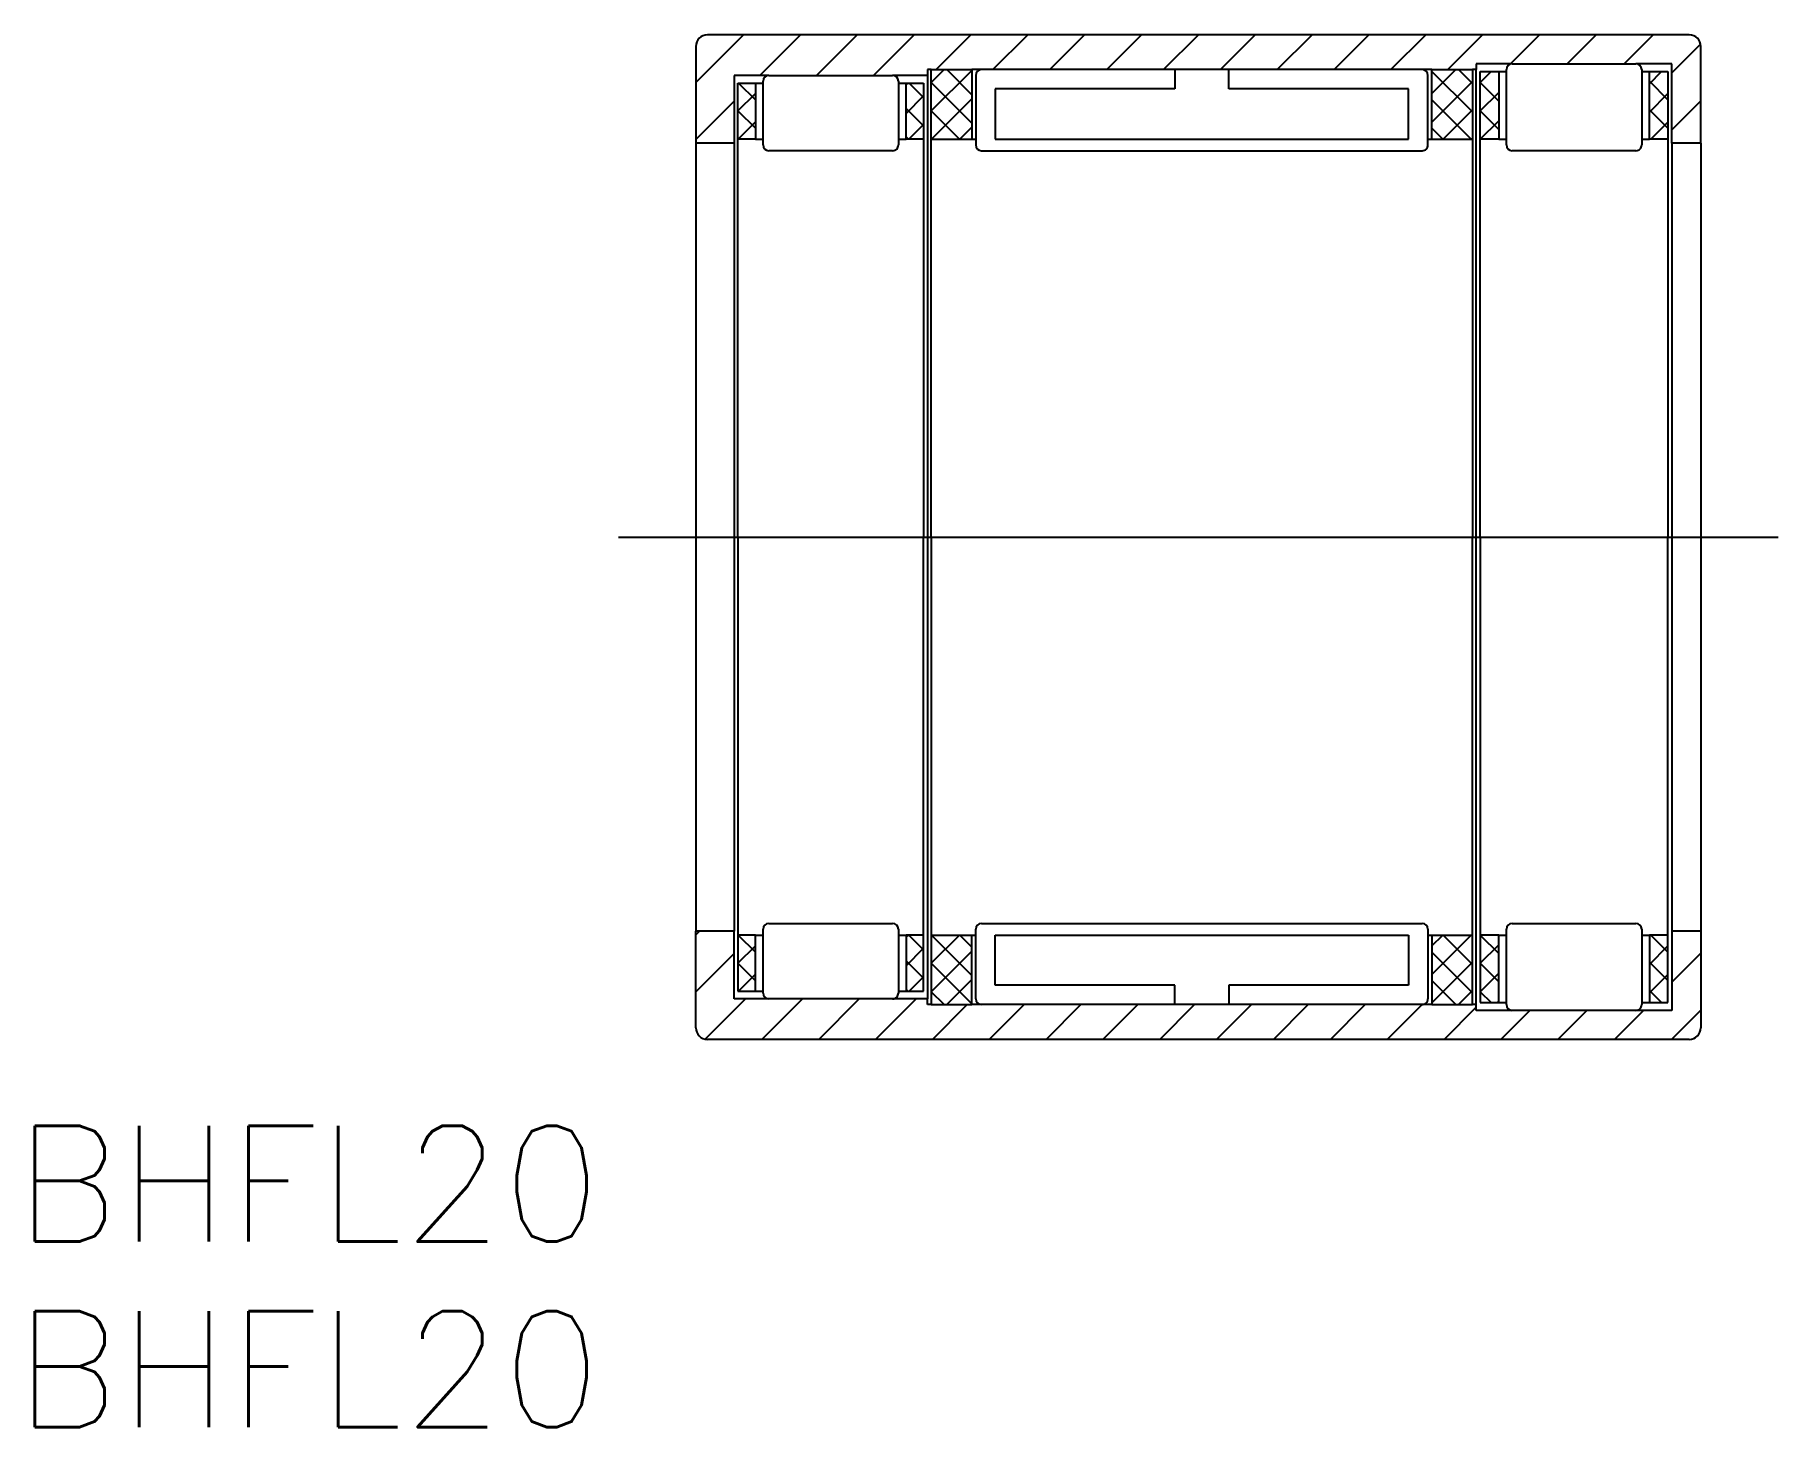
# Model space of a CAD drawing. Extents: x -17.1 to 28, y -23 to 13.
import ezdxf

# ---------------------------------------------------------------- set-up
doc = ezdxf.new("R2010")
doc.units = 0
doc.linetypes.add('CENTER', pattern=[50.8, 31.75, -6.35, 6.35, -6.35])
doc.linetypes.add('DASHED', pattern=[19.05, 12.7, -6.35])
doc.layers.get('0').update_dxf_attribs({"linetype": 'CONTINUOUS'})
doc.layers.add('CENTER', color=1, linetype='CENTER')
doc.styles.get("Standard").update_dxf_attribs({"font": 'txt.shx', "height": 3, "bigfont": 'bigfont.shx'})

msp = doc.modelspace()

# ---------------------------------------------------------------- linework, layer by layer
at = {"color": 3, "linetype": 'CONTINUOUS'}
for p, q in [((0, 11.766257), (1.233743, 13)), ((1.654525, 11.95), (2.704525, 13)), ((3.125307, 11.95), (4.175307, 13)), ((4.596089, 11.95), (5.646089, 13)), ((6.216872, 12.1), (7.116872, 13)), ((7.687654, 12.1), (8.587654, 13)), ((9.158436, 12.1), (10.058436, 13)), ((10.629218, 12.1), (11.529218, 13)), ((12.1, 12.1), (13, 13)), ((13.570782, 12.1), (14.470782, 13)), ((15.041564, 12.1), (15.941564, 13)), ((16.512346, 12.1), (17.412346, 13)), ((17.983128, 12.1), (18.883128, 13)), ((19.453911, 12.1), (20.353911, 13)), ((21.074693, 12.25), (21.824693, 13)), ((22.545475, 12.25), (23.295475, 13)), ((24.016257, 12.25), (24.766257, 13)), ((25.25, 12.012961), (25.994455, 12.757416)), ((1.106257, 11.75), (1.54, 11.316257)), ((5.44, 11.703911), (5.486089, 11.75)), ((5.518603, 11.75), (5.89, 11.378603)), ((6.09, 11.766257), (6.423743, 12.1)), ((6.09, 11.030866), (7.14, 12.080866)), ((7.14, 10.716257), (6.09, 11.766257)), ((7.14, 11.451648), (6.491648, 12.1)), ((19.04, 11.479218), (19.660782, 12.1)), ((20.09, 11.003296), (19.04, 12.053296)), ((19.04, 10.743827), (20.09, 11.793827)), ((20.09, 11.738687), (19.728687, 12.1)), ((20.29, 11.766257), (20.573743, 12.05)), ((20.29, 11.766257), (20.77, 11.286257)), ((20.741648, 12.05), (20.77, 12.021648)), ((24.67, 11.733911), (24.986089, 12.05)), ((24.67, 11.798603), (25.15, 11.318603)), ((0, 10.295475), (0.99, 11.285475)), ((1.09, 11.030866), (1.54, 11.480866)), ((5.44, 10.968519), (5.89, 11.418519)), ((6.094525, 10.3), (7.14, 11.345475)), ((20.057905, 10.3), (19.04, 11.317905)), ((20.29, 11.030866), (20.77, 11.510866)), ((24.67, 10.998519), (25.15, 11.478519)), ((25.25, 10.542179), (26, 11.292179)), ((1.09, 11.030866), (1.54, 10.580866)), ((5.44, 11.093212), (5.89, 10.643212)), ((6.820866, 10.3), (6.09, 11.030866)), ((19.331564, 10.3), (20.09, 11.058436)), ((20.29, 11.030866), (20.77, 10.550866)), ((24.67, 11.063212), (25.15, 10.583212)), ((1.094525, 10.3), (1.54, 10.745475)), ((5.506872, 10.3), (5.89, 10.683128)), ((6.829916, 10.3), (7.14, 10.610084)), ((19.322514, 10.3), (19.04, 10.582514)), ((20.294525, 10.3), (20.77, 10.775475)), ((24.706872, 10.3), (25.15, 10.743128)), ((5.44, 10.357821), (5.497821, 10.3)), ((20.066955, 10.3), (20.09, 10.323045)), ((24.67, 10.327821), (24.697821, 10.3)), ((0, -10.295475), (0.095475, -10.2)), ((1.094525, -10.3), (1.54, -10.745475)), ((5.44, -10.357821), (5.497821, -10.3)), ((5.506872, -10.3), (5.89, -10.683128)), ((6.09, -11.030866), (6.820866, -10.3)), ((7.14, -11.345475), (6.094525, -10.3)), ((7.14, -10.610084), (6.829916, -10.3)), ((19.04, -11.317905), (20.057905, -10.3)), ((19.04, -10.582514), (19.322514, -10.3)), ((20.09, -11.058436), (19.331564, -10.3)), ((20.09, -10.323045), (20.066955, -10.3)), ((20.294525, -10.3), (20.77, -10.775475)), ((24.67, -10.327821), (24.697821, -10.3)), ((24.706872, -10.3), (25.15, -10.743128)), ((0, -11.766257), (0.99, -10.776257)), ((1.09, -11.030866), (1.54, -10.580866)), ((5.44, -11.093212), (5.89, -10.643212)), ((6.09, -11.766257), (7.14, -10.716257)), ((20.09, -11.793827), (19.04, -10.743827)), ((20.29, -11.030866), (20.77, -10.550866)), ((24.67, -11.063212), (25.15, -10.583212)), ((25.25, -11.519553), (26, -10.769553)), ((1.09, -11.030866), (1.54, -11.480866)), ((5.44, -10.968519), (5.89, -11.418519)), ((7.14, -12.080866), (6.09, -11.030866)), ((19.04, -12.053296), (20.09, -11.003296)), ((20.29, -11.030866), (20.77, -11.510866)), ((24.67, -10.998519), (25.15, -11.478519)), ((1.106257, -11.75), (1.54, -11.316257)), ((5.44, -11.703911), (5.486089, -11.75)), ((5.518603, -11.75), (5.89, -11.378603)), ((6.491648, -12.1), (7.14, -11.451648)), ((19.660782, -12.1), (19.04, -11.479218)), ((20.29, -11.766257), (20.77, -11.286257)), ((24.67, -11.798603), (25.15, -11.318603)), ((0.242584, -12.994455), (1.287039, -11.95)), ((1.707821, -13), (2.757821, -11.95)), ((3.178603, -13), (4.228603, -11.95)), ((4.649385, -13), (5.699385, -11.95)), ((6.423743, -12.1), (6.09, -11.766257)), ((6.120167, -13), (7.020167, -12.1)), ((7.590949, -13), (8.490949, -12.1)), ((9.061732, -13), (9.961732, -12.1)), ((10.532514, -13), (11.432514, -12.1)), ((12.003296, -13), (12.903296, -12.1)), ((13.474078, -13), (14.374078, -12.1)), ((14.94486, -13), (15.84486, -12.1)), ((16.415642, -13), (17.315642, -12.1)), ((17.886424, -13), (18.786424, -12.1)), ((19.357206, -13), (20.19, -12.167206)), ((19.728687, -12.1), (20.09, -11.738687)), ((20.29, -11.766257), (20.573743, -12.05)), ((20.741648, -12.05), (20.77, -12.021648)), ((24.67, -11.733911), (24.986089, -12.05)), ((20.827988, -13), (21.577988, -12.25)), ((22.298771, -13), (23.048771, -12.25)), ((23.769553, -13), (24.519553, -12.25)), ((25.240335, -13), (26, -12.240335))]:
    msp.add_line(p, q, dxfattribs=at)
at = {"color": 7, "linetype": 'CONTINUOUS'}
for p, q in [((0, 12.7), (0, 10.2)), ((25.7, 13), (0.3, 13)), ((26, 10.2), (26, 12.7)), ((21.12, 12.25), (20.19, 12.25)), ((20.19, 12.25), (20.19, 12.1)), ((21.12, 12.25), (24.32, 12.25)), ((25.25, 12.25), (24.32, 12.25)), ((25.25, 10.2), (25.25, 12.25)), ((0.99, 11.95), (0.99, 10.2)), ((1.89, 11.95), (0.99, 11.95)), ((1.09, 0), (1.09, 11.75)), ((1.09, 10.3), (1.09, 11.75)), ((1.09, 11.75), (1.54, 11.75)), ((1.09, 11.75), (1.74, 11.75)), ((1.54, 11.75), (1.54, 10.3)), ((1.74, 10.15), (1.74, 11.8)), ((1.89, 11.95), (5.09, 11.95)), ((5.99, 11.95), (5.09, 11.95)), ((5.24, 11.8), (5.24, 10.15)), ((5.24, 11.75), (5.89, 11.75)), ((5.44, 10.3), (5.44, 11.75)), ((5.44, 11.75), (5.89, 11.75)), ((5.89, 11.75), (5.89, 0)), ((5.89, 11.75), (5.89, 10.3)), ((5.99, 12.1), (5.99, 11.95)), ((6.09, 12.1), (5.99, 12.1)), ((5.99, 11.95), (5.99, -11.95)), ((6.09, 0), (6.09, 12.1)), ((6.09, 10.3), (6.09, 12.1)), ((6.09, 12.1), (7.14, 12.1)), ((6.09, 12.1), (7.14, 12.1)), ((7.14, 12.1), (7.14, 10.3)), ((7.14, 12.1), (7.14, 10.3)), ((7.39, 12.1), (7.14, 12.1)), ((7.24, 11.95), (7.24, 10.15)), ((18.79, 12.1), (7.39, 12.1)), ((19.04, 12.1), (18.79, 12.1)), ((18.94, 10.15), (18.94, 11.95)), ((19.04, 10.3), (19.04, 12.1)), ((19.04, 10.3), (19.04, 12.1)), ((19.04, 12.1), (20.09, 12.1)), ((19.04, 12.1), (20.09, 12.1)), ((20.09, 12.1), (20.09, 0)), ((20.09, 12.1), (20.09, 10.3)), ((20.19, 12.1), (20.09, 12.1)), ((20.19, -12.1), (20.19, 12.1)), ((20.29, 0), (20.29, 12.05)), ((20.29, 12.05), (20.97, 12.05)), ((20.29, 10.3), (20.29, 12.05)), ((20.29, 12.05), (20.77, 12.05)), ((20.77, 12.05), (20.77, 10.3)), ((20.97, 10.15), (20.97, 12.1)), ((24.47, 12.1), (24.47, 10.15)), ((24.47, 12.05), (25.15, 12.05)), ((24.67, 10.3), (24.67, 12.05)), ((24.67, 12.05), (25.15, 12.05)), ((25.15, 12.05), (25.15, 0)), ((25.15, 12.05), (25.15, 10.3)), ((0, 10.2), (0, -10.2)), ((0.99, 10.2), (0, 10.2)), ((0.99, 10.2), (0.99, -10.2)), ((1.54, 10.3), (1.09, 10.3)), ((1.54, 10.3), (1.74, 10.3)), ((5.09, 10), (1.89, 10)), ((5.24, 10.3), (5.44, 10.3)), ((5.89, 10.3), (5.44, 10.3)), ((6.09, 10.3), (7.14, 10.3)), ((7.14, 10.3), (7.24, 10.3)), ((7.39, 10), (18.79, 10)), ((18.94, 10.3), (19.04, 10.3)), ((19.04, 10.3), (20.09, 10.3)), ((20.77, 10.3), (20.29, 10.3)), ((20.77, 10.3), (20.97, 10.3)), ((24.32, 10), (21.12, 10)), ((24.47, 10.3), (24.67, 10.3)), ((25.15, 10.3), (24.67, 10.3)), ((26, 10.2), (25.25, 10.2)), ((25.25, 10.2), (25.25, -10.2)), ((26, 10.2), (26, -10.2)), ((1.09, 0), (1.09, -11.75)), ((5.89, -11.75), (5.89, 0)), ((6.09, 0), (6.09, -12.1)), ((20.09, -12.1), (20.09, 0)), ((20.29, 0), (20.29, -12.05)), ((25.15, -12.05), (25.15, 0)), ((0, -12.7), (0, -10.2)), ((0.99, -10.2), (0, -10.2)), ((0.99, -11.95), (0.99, -10.2)), ((1.09, -10.3), (1.09, -11.75)), ((1.54, -10.3), (1.09, -10.3)), ((1.54, -11.75), (1.54, -10.3)), ((1.54, -10.3), (1.74, -10.3)), ((1.74, -11.8), (1.74, -10.15)), ((1.89, -10), (5.09, -10)), ((5.24, -10.15), (5.24, -11.8)), ((5.24, -10.3), (5.44, -10.3)), ((5.44, -10.3), (5.44, -11.75)), ((5.89, -10.3), (5.44, -10.3)), ((5.89, -11.75), (5.89, -10.3)), ((6.09, -10.3), (7.14, -10.3)), ((6.09, -10.3), (6.09, -12.1)), ((7.14, -12.1), (7.14, -10.3)), ((7.14, -12.1), (7.14, -10.3)), ((7.14, -10.3), (7.24, -10.3)), ((7.24, -11.95), (7.24, -10.15)), ((7.39, -10), (18.79, -10)), ((18.94, -10.15), (18.94, -11.95)), ((18.94, -10.3), (19.04, -10.3)), ((19.04, -10.3), (20.09, -10.3)), ((19.04, -10.3), (19.04, -12.1)), ((19.04, -10.3), (19.04, -12.1)), ((20.09, -12.1), (20.09, -10.3)), ((20.29, -10.3), (20.29, -12.05)), ((20.77, -10.3), (20.29, -10.3)), ((20.77, -10.3), (20.97, -10.3)), ((20.77, -12.05), (20.77, -10.3)), ((20.97, -12.1), (20.97, -10.15)), ((21.12, -10), (24.32, -10)), ((24.47, -10.15), (24.47, -12.1)), ((24.47, -10.3), (24.67, -10.3)), ((24.67, -10.3), (24.67, -12.05)), ((25.15, -10.3), (24.67, -10.3)), ((25.15, -12.05), (25.15, -10.3)), ((26, -10.2), (25.25, -10.2)), ((25.25, -10.2), (25.25, -12.25)), ((26, -10.2), (26, -12.7)), ((1.89, -11.95), (0.99, -11.95)), ((1.09, -11.75), (1.54, -11.75)), ((1.09, -11.75), (1.74, -11.75)), ((5.09, -11.95), (1.89, -11.95)), ((5.99, -11.95), (5.09, -11.95)), ((5.24, -11.75), (5.89, -11.75)), ((5.44, -11.75), (5.89, -11.75)), ((5.99, -12.1), (5.99, -11.95)), ((6.09, -12.1), (5.99, -12.1)), ((6.09, -12.1), (7.14, -12.1)), ((6.09, -12.1), (7.14, -12.1)), ((7.39, -12.1), (7.14, -12.1)), ((18.79, -12.1), (7.39, -12.1)), ((19.04, -12.1), (18.79, -12.1)), ((19.04, -12.1), (20.09, -12.1)), ((19.04, -12.1), (20.09, -12.1)), ((20.19, -12.1), (20.09, -12.1)), ((20.19, -12.25), (20.19, -12.1)), ((20.29, -12.05), (20.97, -12.05)), ((20.29, -12.05), (20.77, -12.05)), ((24.47, -12.05), (25.15, -12.05)), ((24.67, -12.05), (25.15, -12.05)), ((21.12, -12.25), (20.19, -12.25)), ((24.32, -12.25), (21.12, -12.25)), ((25.25, -12.25), (24.32, -12.25)), ((25.7, -13), (0.3, -13))]:
    msp.add_line(p, q, dxfattribs=at)
at = {"color": 3, "linetype": 'DASHED'}
for p, q in [((12.39, 12.1), (12.39, 11.6)), ((13.79, 11.6), (13.79, 12.1)), ((12.39, 11.6), (7.74, 11.6)), ((7.74, 11.6), (7.74, 10.3)), ((18.44, 11.6), (13.79, 11.6)), ((18.44, 10.3), (18.44, 11.6)), ((7.74, 10.3), (18.44, 10.3)), ((7.74, -10.3), (18.44, -10.3)), ((7.74, -11.6), (7.74, -10.3)), ((18.44, -10.3), (18.44, -11.6)), ((12.39, -11.6), (7.74, -11.6)), ((12.39, -12.1), (12.39, -11.6)), ((18.44, -11.6), (13.79, -11.6)), ((13.79, -11.6), (13.79, -12.1))]:
    msp.add_line(p, q, dxfattribs=at)
at = {"color": 7, "linetype": 'CONTINUOUS'}
for centre, radius, start, end in [((0.3, 12.7), 0.3, 89.999921, 179.999841), ((25.7, 12.7), 0.3, 0, 89.999921), ((21.12, 12.1), 0.15, 89.999921, 179.999841), ((24.32, 12.1), 0.15, 0, 89.999921), ((1.89, 11.8), 0.15, 89.999921, 179.999841), ((5.09, 11.8), 0.15, 0, 89.999921), ((7.39, 11.95), 0.15, 89.999921, 179.999841), ((18.79, 11.95), 0.15, 0, 89.999921), ((1.89, 10.15), 0.15, 179.999841, 269.999762), ((5.09, 10.15), 0.15, 269.999762, 0), ((7.39, 10.15), 0.15, 179.999841, 269.999762), ((18.79, 10.15), 0.15, 269.999762, 0), ((21.12, 10.15), 0.15, 179.999841, 269.999762), ((24.32, 10.15), 0.15, 269.999762, 0), ((1.89, -10.15), 0.15, 89.999921, 179.999841), ((5.09, -10.15), 0.15, 0, 89.999921), ((7.39, -10.15), 0.15, 89.999921, 179.999841), ((18.79, -10.15), 0.15, 0, 89.999921), ((21.12, -10.15), 0.15, 89.999921, 179.999841), ((24.32, -10.15), 0.15, 0, 89.999921), ((1.89, -11.8), 0.15, 179.999841, 269.999762), ((5.09, -11.8), 0.15, 269.999762, 0), ((7.39, -11.95), 0.15, 179.999841, 269.999762), ((18.79, -11.95), 0.15, 269.999762, 0), ((21.12, -12.1), 0.15, 179.999841, 269.999762), ((24.32, -12.1), 0.15, 269.999762, 0), ((0.3, -12.7), 0.3, 179.999841, 269.999762), ((25.7, -12.7), 0.3, 269.999762, 0)]:
    msp.add_arc(centre, radius, start, end, dxfattribs=at)
at = {"layer": 'CENTER', "color": 1, "linetype": 'CENTER'}
msp.add_line((-2, 0), (28, 0), dxfattribs=at)

# ---------------------------------------------------------------- texts
at = {"color": 7, "linetype": 'CONTINUOUS'}
for p in [(-17.614671, -18.233844), (-17.614671, -23.037066)]:
    msp.add_text('BHFL20', height=3, dxfattribs=at).set_placement(p)

doc.saveas('drawing.dxf')
